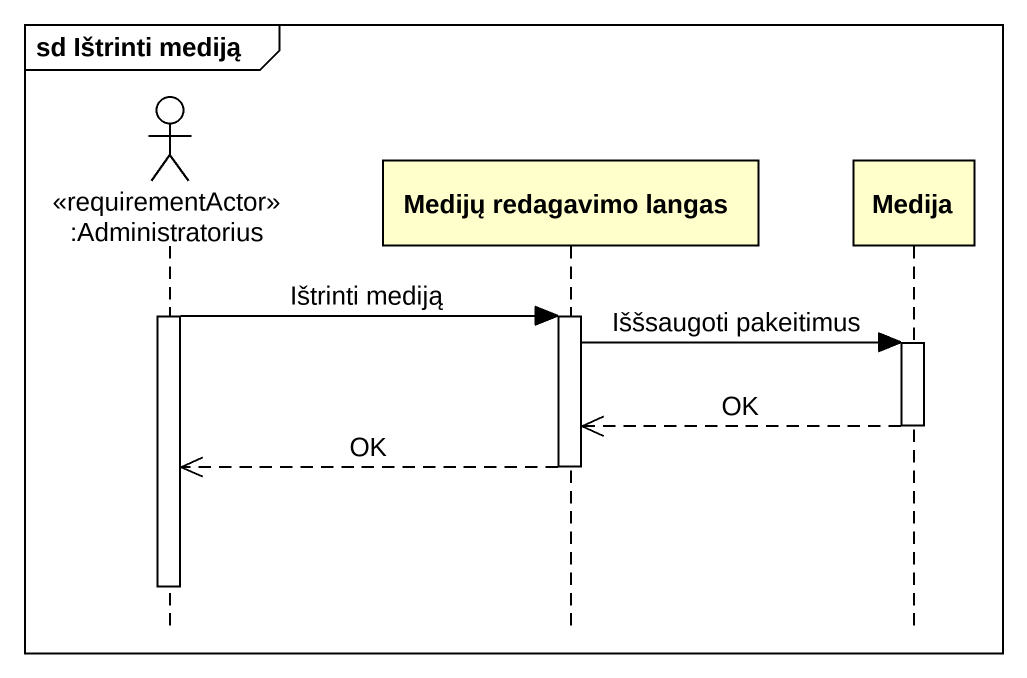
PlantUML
@startuml
mainframe sd Ištrinti mediją
hide footbox
actor ":Administratorius" as Administratorius <<requirementActor>>
participant "Medijų redagavimo langas" as Medijų_redagavimo_langas
participant Medija

activate Administratorius
Administratorius -> Medijų_redagavimo_langas : Ištrinti mediją
activate Medijų_redagavimo_langas
Medijų_redagavimo_langas -> Medija : Iššsaugoti pakeitimus
activate Medija
Medija -->> Medijų_redagavimo_langas : OK
deactivate Medija
Medijų_redagavimo_langas -->> Administratorius : OK
deactivate Medijų_redagavimo_langas
deactivate Administratorius
@enduml
